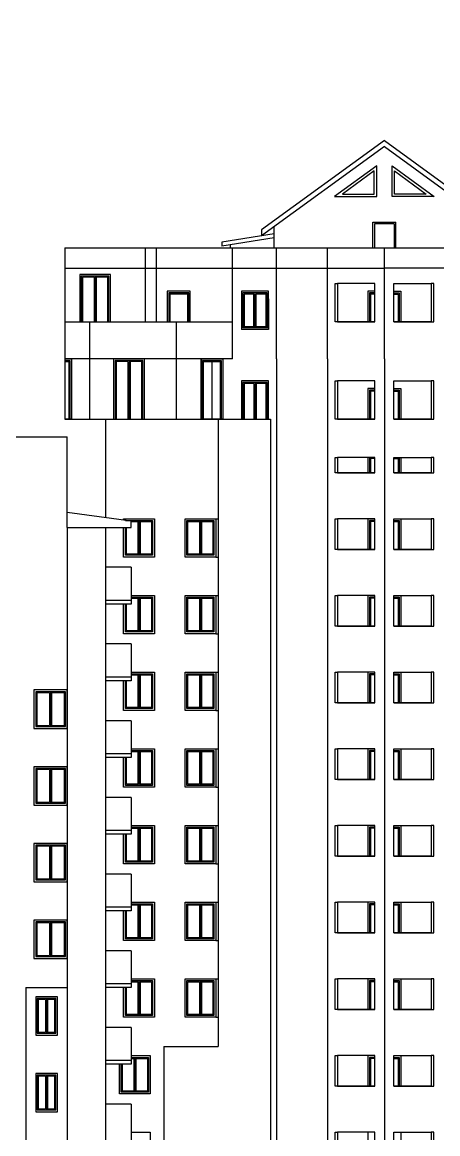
# Model space of a CAD drawing. Header units: inches. Extents: x -634 to 3638, y -6930911 to 5552.
# Drawn here: x 2077.84 to 2093.65, y 3490.16 to 3532.48 of the extents above; entities that cross this region are included whole.
import ezdxf

# ---------------------------------------------------------------- set-up
doc = ezdxf.new("R2010")
doc.units = ezdxf.units.IN
doc.header["$MEASUREMENT"] = 0
doc.linetypes.add('Dashed', pattern=[1128.888893, 564.444447, -564.444447])
for name, color, linetype, lineweight in [('ELEV', 134, 'Continuous', 18), ('фасады', 7, 'Continuous', 30), ('фасады2', 7, 'Continuous', 25)]:
    doc.layers.add(name, color=color, linetype=linetype, lineweight=lineweight)
doc.layers.add('развертка', color=7, linetype='Continuous')

msp = doc.modelspace()

# ---------------------------------------------------------------- hatches: boundary and pattern name
at = {"layer": 'ELEV', "linetype": 'Continuous'}
h = msp.add_hatch(dxfattribs=at)
h.set_pattern_fill('ANSI31', color=256, scale=0.01044, style=0)
h.set_pattern_definition([(45, (1262.311104, 3366.587935), (-0.02343928418428, 0.02343928418428), [])])
edge = h.paths.add_edge_path()
edge.add_ellipse((1445.78234, 3471.96182), major_axis=(0, 6932302.83262), ratio=0.00000001506, start_angle=89.999976115149, end_angle=270.000023884851)
edge.add_line((1445.67794, 3474.85168), (1445.67794, 3528.48347))
edge.add_line((1445.67794, 3528.48347), (1445.88675, 3528.48347))
edge.add_line((1445.88675, 3528.48347), (1445.88675, 3474.85168))

# ---------------------------------------------------------------- linework, layer by layer
at = {"layer": 'развертка'}
msp.add_line((2079.46651, 3523.88932), (2079.46651, 3517.3685), dxfattribs=at)
at = {"layer": 'фасады', "color": 7, "ltscale": 100}
msp.add_line((2077.98009, 3495.72328), (2079.55384, 3495.72328), dxfattribs=at)
at = {"layer": 'фасады', "ltscale": 100}
for points in [[(2091.6162, 3527.97699), (2086.94677, 3524.5706)], [(2091.6162, 3527.74701), (2086.94677, 3524.34061)], [(2091.6162, 3527.97699), (2096.28564, 3524.5706)], [(2091.6162, 3527.74701), (2096.28564, 3524.34061)], [(2087.42996, 3524.41825), (2085.42966, 3524.09686)], [(2086.94677, 3524.5706), (2086.94677, 3524.34061)], [(2087.42996, 3523.88932), (2087.42996, 3524.69311)], [(2087.42996, 3524.27039), (2085.42966, 3523.949)], [(2085.42966, 3524.09686), (2085.42966, 3523.949)], [(2085.76672, 3523.88932), (2085.76672, 3524.00316)], [(2079.46651, 3523.88932), (2105.34277, 3523.88932)], [(2082.53304, 3521.06687), (2082.53304, 3523.88932)], [(2082.94571, 3521.06687), (2082.94571, 3523.88932)], [(2085.83614, 3519.66538), (2085.83614, 3523.88932)], [(2087.5088, 3519.66538), (2087.5088, 3523.88932)], [(2089.44833, 3519.66538), (2089.44833, 3523.88932)], [(2091.6162, 3519.66538), (2091.6162, 3523.88932)], [(2079.46651, 3523.11071), (2091.6162, 3523.11071)], [(2105.34277, 3523.11071), (2091.6162, 3523.11071)], [(2091.25065, 3521.06687), (2089.7394, 3521.06687), (2089.7394, 3522.52676), (2089.83694, 3522.52676), (2089.83694, 3521.06687), (2091.25065, 3521.06687), (2091.25065, 3522.52676), (2089.83694, 3522.52676)], [(2091.98176, 3521.06687), (2093.49301, 3521.06687), (2093.49301, 3522.52676), (2093.39547, 3522.52676), (2093.39547, 3521.06687), (2091.98176, 3521.06687), (2091.98176, 3522.52676), (2093.39547, 3522.52676)], [(2079.46651, 3521.06687), (2083.70023, 3521.06687)], [(2080.3991, 3521.06687), (2080.3991, 3519.66538)], [(2083.70023, 3521.06687), (2083.70023, 3519.66538)], [(2083.70023, 3521.06687), (2085.83614, 3521.06687)], [(2085.83614, 3519.66538), (2079.46651, 3519.66538)], [(2080.3991, 3519.66538), (2080.3991, 3517.3685)], [(2083.70023, 3519.66538), (2083.70023, 3517.3685)], [(2087.5088, 3519.66538), (2087.5088, 3515.96701)], [(2089.44833, 3519.66538), (2089.44833, 3515.96701)], [(2091.6162, 3519.66538), (2091.6162, 3515.96701)], [(2091.25065, 3517.3685), (2089.7394, 3517.3685), (2089.7394, 3518.82838), (2089.83694, 3518.82838), (2089.83694, 3517.3685), (2091.25065, 3517.3685), (2091.25065, 3518.82838), (2089.83694, 3518.82838)], [(2091.98176, 3517.3685), (2093.49301, 3517.3685), (2093.49301, 3518.82838), (2093.39547, 3518.82838), (2093.39547, 3517.3685), (2091.98176, 3517.3685), (2091.98176, 3518.82838), (2093.39547, 3518.82838)], [(2079.46651, 3517.3685), (2087.28135, 3517.3685)], [(2081.00798, 3517.3685), (2081.00798, 3515.96701)], [(2085.30004, 3517.3685), (2085.30004, 3515.96701)], [(2087.28135, 3517.3685), (2087.28135, 3515.96701)], [(2081.00798, 3515.96701), (2081.00798, 3513.92317)], [(2085.30004, 3515.96701), (2085.30004, 3513.92317)], [(2087.28135, 3515.96701), (2087.28135, 3513.92317)], [(2087.5088, 3515.96701), (2087.5088, 3513.92317)], [(2089.44833, 3515.96701), (2089.44833, 3513.92317)], [(2091.25065, 3515.32466), (2089.7394, 3515.32466), (2089.7394, 3515.90862), (2089.83694, 3515.90862), (2089.83694, 3515.32466), (2091.25065, 3515.32466), (2091.25065, 3515.90862), (2089.83694, 3515.90862)], [(2091.6162, 3515.96701), (2091.6162, 3513.92317)], [(2091.98176, 3515.32466), (2093.49301, 3515.32466), (2093.49301, 3515.90862), (2093.39547, 3515.90862), (2093.39547, 3515.32466), (2091.98176, 3515.32466), (2091.98176, 3515.90862), (2093.39547, 3515.90862)], [(2081.00798, 3513.92317), (2081.00798, 3513.60864)], [(2085.30004, 3513.92317), (2085.30004, 3511.0034)], [(2087.28238, 3513.92317), (2087.28238, 3511.0034)], [(2087.5088, 3513.92317), (2087.5088, 3511.0034)], [(2089.44833, 3513.92317), (2089.44833, 3511.0034)], [(2091.6162, 3513.92317), (2091.6162, 3511.0034)], [(2091.6162, 3513.92317), (2091.6162, 3511.0034)], [(2091.25065, 3512.40489), (2089.7394, 3512.40489), (2089.7394, 3513.5728), (2089.83694, 3513.5728), (2089.83694, 3512.40489), (2091.25065, 3512.40489), (2091.25065, 3513.5728), (2089.83694, 3513.5728)], [(2091.98176, 3512.40489), (2093.49301, 3512.40489), (2093.49301, 3513.5728), (2093.39547, 3513.5728), (2093.39547, 3512.40489), (2091.98176, 3512.40489), (2091.98176, 3513.5728), (2093.39547, 3513.5728)], [(2081.00798, 3513.24189), (2081.00798, 3511.0034)], [(2081.00798, 3511.0034), (2081.00798, 3508.08363)], [(2085.30004, 3511.0034), (2085.30004, 3508.08363)], [(2087.28238, 3511.0034), (2087.28238, 3508.08363)], [(2087.5088, 3511.0034), (2087.5088, 3508.08363)], [(2089.44833, 3511.0034), (2089.44833, 3508.08363)], [(2091.6162, 3511.0034), (2091.6162, 3508.08363)], [(2091.6162, 3511.0034), (2091.6162, 3508.08363)], [(2091.25065, 3509.48512), (2089.7394, 3509.48512), (2089.7394, 3510.65303), (2089.83694, 3510.65303), (2089.83694, 3509.48512), (2091.25065, 3509.48512), (2091.25065, 3510.65303), (2089.83694, 3510.65303)], [(2091.98176, 3509.48512), (2093.49301, 3509.48512), (2093.49301, 3510.65303), (2093.39547, 3510.65303), (2093.39547, 3509.48512), (2091.98176, 3509.48512), (2091.98176, 3510.65303), (2093.39547, 3510.65303)], [(2081.00798, 3508.08363), (2081.00798, 3505.16386)], [(2085.30004, 3508.08363), (2085.30004, 3505.16386)], [(2087.28238, 3508.08363), (2087.28238, 3505.16386)], [(2087.5088, 3508.08363), (2087.5088, 3505.16386)], [(2089.44833, 3508.08363), (2089.44833, 3505.16386)], [(2091.6162, 3508.08363), (2091.6162, 3505.16386)], [(2091.6162, 3508.08363), (2091.6162, 3505.16386)], [(2091.25065, 3506.56535), (2089.7394, 3506.56535), (2089.7394, 3507.73326), (2089.83694, 3507.73326), (2089.83694, 3506.56535), (2091.25065, 3506.56535), (2091.25065, 3507.73326), (2089.83694, 3507.73326)], [(2091.98176, 3506.56535), (2093.49301, 3506.56535), (2093.49301, 3507.73326), (2093.39547, 3507.73326), (2093.39547, 3506.56535), (2091.98176, 3506.56535), (2091.98176, 3507.73326), (2093.39547, 3507.73326)], [(2081.00798, 3505.16386), (2081.00798, 3502.24409)], [(2085.30004, 3505.16386), (2085.30004, 3502.24409)], [(2087.28238, 3505.16386), (2087.28238, 3502.24409)], [(2087.5088, 3505.16386), (2087.5088, 3502.24409)], [(2089.44833, 3505.16386), (2089.44833, 3502.24409)], [(2091.6162, 3505.16386), (2091.6162, 3502.24409)], [(2091.6162, 3505.16386), (2091.6162, 3502.24409)], [(2091.25065, 3503.64558), (2089.7394, 3503.64558), (2089.7394, 3504.81349), (2089.83694, 3504.81349), (2089.83694, 3503.64558), (2091.25065, 3503.64558), (2091.25065, 3504.81349), (2089.83694, 3504.81349)], [(2091.98176, 3503.64558), (2093.49301, 3503.64558), (2093.49301, 3504.81349), (2093.39547, 3504.81349), (2093.39547, 3503.64558), (2091.98176, 3503.64558), (2091.98176, 3504.81349), (2093.39547, 3504.81349)], [(2081.00798, 3502.24409), (2081.00798, 3499.32433)], [(2085.30004, 3502.24409), (2085.30004, 3499.32433)], [(2087.28238, 3502.24409), (2087.28238, 3499.32433)], [(2087.5088, 3502.24409), (2087.5088, 3499.32433)], [(2089.44833, 3502.24409), (2089.44833, 3499.32433)], [(2091.6162, 3502.24409), (2091.6162, 3499.32433)], [(2091.6162, 3502.24409), (2091.6162, 3499.32433)], [(2091.25065, 3500.72581), (2089.7394, 3500.72581), (2089.7394, 3501.89372), (2089.83694, 3501.89372), (2089.83694, 3500.72581), (2091.25065, 3500.72581), (2091.25065, 3501.89372), (2089.83694, 3501.89372)], [(2091.98176, 3500.72581), (2093.49301, 3500.72581), (2093.49301, 3501.89372), (2093.39547, 3501.89372), (2093.39547, 3500.72581), (2091.98176, 3500.72581), (2091.98176, 3501.89372), (2093.39547, 3501.89372)], [(2081.00798, 3499.32433), (2081.00798, 3496.40456)], [(2085.30004, 3499.32433), (2085.30004, 3496.40456)], [(2087.28238, 3499.32433), (2087.28238, 3496.40456)], [(2087.5088, 3499.32433), (2087.5088, 3496.40456)], [(2089.44833, 3499.32433), (2089.44833, 3496.40456)], [(2091.25065, 3497.80605), (2089.7394, 3497.80605), (2089.7394, 3498.97395), (2089.83694, 3498.97395), (2089.83694, 3497.80605), (2091.25065, 3497.80605), (2091.25065, 3498.97395), (2089.83694, 3498.97395)], [(2091.6162, 3499.32433), (2091.6162, 3496.40456)], [(2091.6162, 3499.32433), (2091.6162, 3496.40456)], [(2091.98176, 3497.80605), (2093.49301, 3497.80605), (2093.49301, 3498.97395), (2093.39547, 3498.97395), (2093.39547, 3497.80605), (2091.98176, 3497.80605), (2091.98176, 3498.97395), (2093.39547, 3498.97395)], [(2081.00798, 3496.40456), (2081.00798, 3493.48479)], [(2085.30004, 3496.40456), (2085.30004, 3493.48479)], [(2087.28238, 3496.40456), (2087.28238, 3493.48479)], [(2087.5088, 3496.40456), (2087.5088, 3493.48479)], [(2089.44833, 3496.40456), (2089.44833, 3493.48479)], [(2091.25065, 3494.88628), (2089.7394, 3494.88628), (2089.7394, 3496.05418), (2089.83694, 3496.05418), (2089.83694, 3494.88628), (2091.25065, 3494.88628), (2091.25065, 3496.05418), (2089.83694, 3496.05418)], [(2091.6162, 3496.40456), (2091.6162, 3493.48479)], [(2091.98176, 3494.88628), (2093.49301, 3494.88628), (2093.49301, 3496.05418), (2093.39547, 3496.05418), (2093.39547, 3494.88628), (2091.98176, 3494.88628), (2091.98176, 3496.05418), (2093.39547, 3496.05418)], [(2081.00798, 3493.48479), (2081.00798, 3490.56502)], [(2083.23383, 3493.48479), (2083.23383, 3490.56502)], [(2083.23383, 3493.48479), (2085.30004, 3493.48479), (2085.30004, 3493.48479)], [(2087.28238, 3493.48479), (2087.28238, 3490.56502)], [(2087.5088, 3493.48479), (2087.5088, 3490.56502)], [(2089.44833, 3493.48479), (2089.44833, 3490.56502)], [(2091.6162, 3493.48479), (2091.6162, 3490.56502)], [(2091.25065, 3491.96651), (2089.7394, 3491.96651), (2089.7394, 3493.13441), (2089.83694, 3493.13441), (2089.83694, 3491.96651), (2091.25065, 3491.96651), (2091.25065, 3493.13441), (2089.83694, 3493.13441)], [(2091.98176, 3491.96651), (2093.49301, 3491.96651), (2093.49301, 3493.13441), (2093.39547, 3493.13441), (2093.39547, 3491.96651), (2091.98176, 3491.96651), (2091.98176, 3493.13441), (2093.39547, 3493.13441)], [(2081.00798, 3490.56502), (2081.00798, 3487.64525)], [(2083.23383, 3490.56502), (2083.23383, 3487.64525)], [(2087.28238, 3490.56502), (2087.28238, 3487.64525)], [(2087.5088, 3490.56502), (2087.5088, 3487.64525)], [(2089.44833, 3490.56502), (2089.44833, 3487.64525)], [(2091.6162, 3490.56502), (2091.6162, 3487.64525)], [(2091.25065, 3489.04674), (2089.7394, 3489.04674), (2089.7394, 3490.21465), (2089.83694, 3490.21465), (2089.83694, 3489.04674), (2091.25065, 3489.04674), (2091.25065, 3490.21465), (2089.83694, 3490.21465)], [(2091.98176, 3489.04674), (2093.49301, 3489.04674), (2093.49301, 3490.21465), (2093.39547, 3490.21465), (2093.39547, 3489.04674), (2091.98176, 3489.04674), (2091.98176, 3490.21465), (2093.39547, 3490.21465)]]:
    msp.add_lwpolyline(points, dxfattribs=at)
at = {"layer": 'фасады', "color": 7, "ltscale": 100}
for points in [[(2074.66712, 3516.68722), (2079.55384, 3516.68722)], [(2079.55384, 3513.24189), (2081.98699, 3513.24189)]]:
    msp.add_lwpolyline(points, dxfattribs=at)
at = {"layer": 'фасады', "color": 7, "linetype": 'Dashed', "ltscale": 100}
for points in [[(2079.55384, 3513.24189), (2079.55384, 3516.68722)], [(2081.98699, 3513.47547), (2079.55384, 3513.80643)], [(2081.98699, 3513.24189), (2081.98699, 3513.47547)], [(2079.55384, 3513.24189), (2079.55384, 3510.32212)], [(2081.01373, 3513.24189), (2081.01373, 3510.32212)], [(2081.98699, 3511.72361), (2081.01373, 3511.72361)], [(2081.98699, 3511.72361), (2081.98699, 3510.32212)], [(2081.01373, 3510.47784), (2081.98699, 3510.47784), (2081.98699, 3510.32212), (2081.01373, 3510.32212)], [(2079.55384, 3510.32212), (2079.55384, 3507.40235)], [(2081.01373, 3510.32212), (2081.01373, 3507.40235)], [(2081.98699, 3508.80384), (2081.01373, 3508.80384)], [(2081.98699, 3508.80384), (2081.98699, 3507.40235)], [(2081.01373, 3507.55807), (2081.98699, 3507.55807), (2081.98699, 3507.40235), (2081.01373, 3507.40235)], [(2079.55384, 3507.40235), (2079.55384, 3504.48258)], [(2081.01373, 3507.40235), (2081.01373, 3504.48258)], [(2081.98699, 3505.88407), (2081.01373, 3505.88407)], [(2081.98699, 3505.88407), (2081.98699, 3504.48258)], [(2079.55384, 3504.48258), (2079.55384, 3501.56282)], [(2081.01373, 3504.63831), (2081.98699, 3504.63831), (2081.98699, 3504.48258), (2081.01373, 3504.48258)], [(2081.01373, 3504.48258), (2081.01373, 3501.56282)], [(2081.98699, 3502.9643), (2081.01373, 3502.9643)], [(2081.98699, 3502.9643), (2081.98699, 3501.56282)], [(2079.55384, 3501.56282), (2079.55384, 3498.64305)], [(2081.01373, 3501.71854), (2081.98699, 3501.71854), (2081.98699, 3501.56282), (2081.01373, 3501.56282)], [(2081.01373, 3501.56282), (2081.01373, 3498.64305)], [(2081.98699, 3500.04454), (2081.01373, 3500.04454)], [(2081.98699, 3500.04454), (2081.98699, 3498.64305)], [(2079.55384, 3498.64305), (2079.55384, 3495.72328)], [(2081.01373, 3498.79877), (2081.98699, 3498.79877), (2081.98699, 3498.64305), (2081.01373, 3498.64305)], [(2081.01373, 3498.64305), (2081.01373, 3495.72328)], [(2081.98699, 3497.12477), (2081.01373, 3497.12477)], [(2081.98699, 3497.12477), (2081.98699, 3495.72328)], [(2077.98009, 3495.72328), (2077.98009, 3492.80351)], [(2079.55384, 3495.72328), (2079.55384, 3492.80351)], [(2081.01373, 3495.879), (2081.98699, 3495.879), (2081.98699, 3495.72328), (2081.01373, 3495.72328)], [(2081.01373, 3495.72328), (2081.01373, 3492.80351)], [(2081.98699, 3494.205), (2081.01373, 3494.205)], [(2081.98699, 3494.205), (2081.98699, 3492.80351)], [(2077.98009, 3492.80351), (2077.98009, 3489.88374)], [(2079.55384, 3492.80351), (2079.55384, 3489.88374)], [(2081.01373, 3492.95923), (2081.98699, 3492.95923), (2081.98699, 3492.80351), (2081.01373, 3492.80351)], [(2081.01373, 3492.80351), (2081.01373, 3489.88374)], [(2081.98699, 3491.28523), (2081.01373, 3491.28523)], [(2081.98699, 3491.28523), (2081.98699, 3489.88374)]]:
    msp.add_lwpolyline(points, dxfattribs=at)
at = {"layer": 'фасады2', "ltscale": 100}
for p, q in [((2091.24637, 3524.79458), (2091.24637, 3523.88932)), ((2091.98604, 3524.79458), (2091.24637, 3524.79458)), ((2091.98604, 3524.79458), (2091.98604, 3523.88932)), ((2080.08897, 3522.809), (2080.08897, 3521.06687)), ((2081.14009, 3522.809), (2080.08897, 3522.809)), ((2080.1279, 3522.77007), (2080.1279, 3521.06687)), ((2080.5756, 3522.77007), (2080.1279, 3522.77007)), ((2081.10116, 3522.77007), (2080.65346, 3522.77007)), ((2081.10116, 3521.06687), (2081.10116, 3522.77007)), ((2081.14009, 3521.06687), (2081.14009, 3522.809)), ((2090.98634, 3522.23478), (2090.98634, 3521.06687)), ((2091.25065, 3522.23478), (2090.98634, 3522.23478)), ((2091.98176, 3522.23478), (2092.24607, 3522.23478)), ((2092.24607, 3522.23478), (2092.24607, 3521.06687)), ((2083.41699, 3522.16665), (2083.41699, 3521.06687)), ((2084.17613, 3522.16665), (2083.41699, 3522.16665)), ((2083.45592, 3522.12772), (2083.45592, 3521.06687)), ((2084.1372, 3522.12772), (2083.45592, 3522.12772)), ((2084.1372, 3521.06687), (2084.1372, 3522.12772)), ((2084.17613, 3521.06687), (2084.17613, 3522.16665)), ((2086.2386, 3522.16665), (2086.2386, 3520.84303)), ((2087.1538, 3522.16665), (2086.2386, 3522.16665)), ((2086.27753, 3522.12772), (2086.27753, 3520.88196)), ((2086.65727, 3522.12772), (2086.27753, 3522.12772)), ((2086.65727, 3520.88196), (2086.65727, 3522.12772)), ((2086.6962, 3520.84303), (2086.6962, 3522.16665)), ((2087.11487, 3522.12772), (2086.73513, 3522.12772)), ((2086.73513, 3520.88196), (2086.73513, 3522.12772)), ((2087.11487, 3520.88196), (2087.11487, 3522.12772)), ((2087.1538, 3520.84303), (2087.1538, 3522.16665)), ((2091.05447, 3522.16665), (2091.05447, 3521.06687)), ((2091.25065, 3522.16665), (2091.05447, 3522.16665)), ((2091.98176, 3522.16665), (2092.17794, 3522.16665)), ((2092.17794, 3522.16665), (2092.17794, 3521.06687)), ((2087.2122, 3520.7749), (2086.18021, 3520.7749)), ((2087.1538, 3520.84303), (2086.2386, 3520.84303)), ((2086.65727, 3520.88196), (2086.27753, 3520.88196)), ((2087.11487, 3520.88196), (2086.73513, 3520.88196)), ((2079.46651, 3519.59726), (2079.65347, 3519.59726)), ((2079.46651, 3519.55833), (2079.61454, 3519.55833)), ((2079.61454, 3519.55833), (2079.61454, 3517.3685)), ((2079.65347, 3519.59726), (2079.65347, 3517.3685)), ((2081.37779, 3519.59726), (2081.37779, 3517.3685)), ((2082.42891, 3519.59726), (2081.37779, 3519.59726)), ((2081.41672, 3519.55833), (2081.41672, 3517.3685)), ((2081.86442, 3519.55833), (2081.41672, 3519.55833)), ((2082.38998, 3519.55833), (2081.94228, 3519.55833)), ((2082.38998, 3517.3685), (2082.38998, 3519.55833)), ((2082.42891, 3517.3685), (2082.42891, 3519.59726)), ((2084.70044, 3517.3685), (2084.70044, 3519.59726)), ((2084.70044, 3519.59726), (2085.41091, 3519.59726)), ((2084.73937, 3517.3685), (2084.73937, 3519.55833)), ((2084.73937, 3519.55833), (2085.37198, 3519.55833)), ((2085.37198, 3519.55833), (2085.37198, 3517.3685)), ((2085.41091, 3519.59726), (2085.41091, 3517.3685)), ((2086.23863, 3518.76026), (2086.23863, 3517.3685)), ((2087.1538, 3518.76026), (2086.23863, 3518.76026)), ((2086.27756, 3518.72133), (2086.27756, 3517.3685)), ((2086.65729, 3518.72133), (2086.27756, 3518.72133)), ((2087.11487, 3518.72133), (2086.73515, 3518.72133)), ((2087.11487, 3517.3685), (2087.11487, 3518.72133)), ((2087.1538, 3517.3685), (2087.1538, 3518.76026)), ((2090.98634, 3518.53641), (2090.98634, 3517.3685)), ((2091.25065, 3518.53641), (2090.98634, 3518.53641)), ((2091.05447, 3518.46828), (2091.05447, 3517.3685)), ((2091.25065, 3518.46828), (2091.05447, 3518.46828)), ((2091.98176, 3518.53641), (2092.24607, 3518.53641)), ((2091.98176, 3518.46828), (2092.17794, 3518.46828)), ((2092.17794, 3518.46828), (2092.17794, 3517.3685)), ((2092.24607, 3518.53641), (2092.24607, 3517.3685)), ((2090.98634, 3515.90862), (2090.98634, 3515.32466)), ((2091.05447, 3515.89888), (2091.05447, 3515.32466)), ((2091.25065, 3515.89888), (2091.05447, 3515.89888)), ((2091.98176, 3515.89888), (2092.17794, 3515.89888)), ((2092.17794, 3515.89888), (2092.17794, 3515.32466)), ((2092.24607, 3515.90862), (2092.24607, 3515.32466)), ((2090.98634, 3513.5728), (2090.98634, 3512.40489)), ((2091.25065, 3513.5728), (2090.98634, 3513.5728)), ((2091.05447, 3513.50467), (2091.05447, 3512.40489)), ((2091.25065, 3513.50467), (2091.05447, 3513.50467)), ((2091.98176, 3513.5728), (2092.24607, 3513.5728)), ((2091.98176, 3513.50467), (2092.17794, 3513.50467)), ((2092.17794, 3513.50467), (2092.17794, 3512.40489)), ((2092.24607, 3513.5728), (2092.24607, 3512.40489)), ((2090.98634, 3510.65303), (2090.98634, 3509.48512)), ((2091.25065, 3510.65303), (2090.98634, 3510.65303)), ((2091.05447, 3510.5849), (2091.05447, 3509.48512)), ((2091.25065, 3510.5849), (2091.05447, 3510.5849)), ((2091.98176, 3510.65303), (2092.24607, 3510.65303)), ((2091.98176, 3510.5849), (2092.17794, 3510.5849)), ((2092.17794, 3510.5849), (2092.17794, 3509.48512)), ((2092.24607, 3510.65303), (2092.24607, 3509.48512)), ((2090.98634, 3507.73326), (2090.98634, 3506.56535)), ((2091.25065, 3507.73326), (2090.98634, 3507.73326)), ((2091.05447, 3507.66513), (2091.05447, 3506.56535)), ((2091.25065, 3507.66513), (2091.05447, 3507.66513)), ((2091.98176, 3507.73326), (2092.24607, 3507.73326)), ((2091.98176, 3507.66513), (2092.17794, 3507.66513)), ((2092.17794, 3507.66513), (2092.17794, 3506.56535)), ((2092.24607, 3507.73326), (2092.24607, 3506.56535)), ((2090.98634, 3504.81349), (2090.98634, 3503.64558)), ((2091.25065, 3504.81349), (2090.98634, 3504.81349)), ((2091.05447, 3504.74536), (2091.05447, 3503.64558)), ((2091.25065, 3504.74536), (2091.05447, 3504.74536)), ((2091.98176, 3504.81349), (2092.24607, 3504.81349)), ((2091.98176, 3504.74536), (2092.17794, 3504.74536)), ((2092.17794, 3504.74536), (2092.17794, 3503.64558)), ((2092.24607, 3504.81349), (2092.24607, 3503.64558)), ((2090.98634, 3501.89372), (2090.98634, 3500.72581)), ((2091.25065, 3501.89372), (2090.98634, 3501.89372)), ((2091.05447, 3501.82559), (2091.05447, 3500.72581)), ((2091.25065, 3501.82559), (2091.05447, 3501.82559)), ((2091.98176, 3501.89372), (2092.24607, 3501.89372)), ((2091.98176, 3501.82559), (2092.17794, 3501.82559)), ((2092.17794, 3501.82559), (2092.17794, 3500.72581)), ((2092.24607, 3501.89372), (2092.24607, 3500.72581)), ((2090.98634, 3498.97395), (2090.98634, 3497.80605)), ((2091.25065, 3498.97395), (2090.98634, 3498.97395)), ((2091.98176, 3498.97395), (2092.24607, 3498.97395)), ((2092.24607, 3498.97395), (2092.24607, 3497.80605)), ((2091.05447, 3498.90583), (2091.05447, 3497.80605)), ((2091.25065, 3498.90583), (2091.05447, 3498.90583)), ((2091.98176, 3498.90583), (2092.17794, 3498.90583)), ((2092.17794, 3498.90583), (2092.17794, 3497.80605)), ((2090.98634, 3496.05418), (2090.98634, 3494.88628)), ((2091.25065, 3496.05418), (2090.98634, 3496.05418)), ((2091.05447, 3495.98606), (2091.05447, 3494.88628)), ((2091.25065, 3495.98606), (2091.05447, 3495.98606)), ((2091.98176, 3496.05418), (2092.24607, 3496.05418)), ((2091.98176, 3495.98606), (2092.17794, 3495.98606)), ((2092.17794, 3495.98606), (2092.17794, 3494.88628)), ((2092.24607, 3496.05418), (2092.24607, 3494.88628)), ((2090.98634, 3493.13441), (2090.98634, 3491.96651)), ((2091.25065, 3493.13441), (2090.98634, 3493.13441)), ((2091.05447, 3493.06629), (2091.05447, 3491.96651)), ((2091.25065, 3493.06629), (2091.05447, 3493.06629)), ((2091.98176, 3493.13441), (2092.24607, 3493.13441)), ((2091.98176, 3493.06629), (2092.17794, 3493.06629)), ((2092.17794, 3493.06629), (2092.17794, 3491.96651)), ((2092.24607, 3493.13441), (2092.24607, 3491.96651)), ((2090.98634, 3490.21465), (2090.98634, 3489.04674)), ((2091.25065, 3490.21465), (2090.98634, 3490.21465)), ((2091.98176, 3490.21465), (2092.24607, 3490.21465)), ((2092.24607, 3490.21465), (2092.24607, 3489.04674))]:
    msp.add_line(p, q, dxfattribs=at)
at = {"layer": 'фасады2', "color": 7, "ltscale": 100}
for p, q in [((2079.48572, 3506.98385), (2078.35674, 3506.98385)), ((2078.35674, 3506.98385), (2078.35674, 3505.66022)), ((2078.8823, 3506.94492), (2078.39567, 3506.94492)), ((2078.39567, 3506.94492), (2078.39567, 3505.69916)), ((2079.44679, 3506.94492), (2078.96016, 3506.94492)), ((2079.44679, 3505.69916), (2079.44679, 3506.94492)), ((2079.48572, 3505.66022), (2079.48572, 3506.98385)), ((2078.35674, 3505.66022), (2079.48572, 3505.66022)), ((2078.39567, 3505.69916), (2078.8823, 3505.69916)), ((2078.96016, 3505.69916), (2079.44679, 3505.69916)), ((2079.48572, 3504.06408), (2078.35674, 3504.06408)), ((2078.35674, 3504.06408), (2078.35674, 3502.74046)), ((2078.8823, 3504.02515), (2078.39567, 3504.02515)), ((2078.39567, 3504.02515), (2078.39567, 3502.77939)), ((2079.44679, 3504.02515), (2078.96016, 3504.02515)), ((2079.44679, 3502.77939), (2079.44679, 3504.02515)), ((2079.48572, 3502.74046), (2079.48572, 3504.06408)), ((2078.39567, 3502.77939), (2078.8823, 3502.77939)), ((2078.96016, 3502.77939), (2079.44679, 3502.77939)), ((2078.35674, 3502.74046), (2079.48572, 3502.74046)), ((2079.48572, 3501.14431), (2078.35674, 3501.14431)), ((2078.35674, 3501.14431), (2078.35674, 3499.82069)), ((2078.8823, 3501.10538), (2078.39567, 3501.10538)), ((2078.39567, 3501.10538), (2078.39567, 3499.85962)), ((2079.44679, 3501.10538), (2078.96016, 3501.10538)), ((2079.44679, 3499.85962), (2079.44679, 3501.10538)), ((2079.48572, 3499.82069), (2079.48572, 3501.14431)), ((2078.35674, 3499.82069), (2079.48572, 3499.82069)), ((2078.39567, 3499.85962), (2078.8823, 3499.85962)), ((2078.96016, 3499.85962), (2079.44679, 3499.85962)), ((2079.48572, 3498.22455), (2078.35674, 3498.22455)), ((2078.35674, 3498.22455), (2078.35674, 3496.90092)), ((2078.8823, 3498.18562), (2078.39567, 3498.18562)), ((2078.39567, 3498.18562), (2078.39567, 3496.93985)), ((2079.44679, 3498.18562), (2078.96016, 3498.18562)), ((2079.44679, 3496.93985), (2079.44679, 3498.18562)), ((2079.48572, 3496.90092), (2079.48572, 3498.22455)), ((2078.35674, 3496.90092), (2079.48572, 3496.90092)), ((2078.39567, 3496.93985), (2078.8823, 3496.93985)), ((2078.96016, 3496.93985), (2079.44679, 3496.93985)), ((2078.41173, 3495.30478), (2078.41173, 3493.98115)), ((2079.12221, 3495.30478), (2078.41173, 3495.30478)), ((2078.45066, 3495.26585), (2078.45066, 3494.02008)), ((2078.72804, 3495.26585), (2078.45066, 3495.26585)), ((2079.08328, 3495.26585), (2078.8059, 3495.26585)), ((2079.08328, 3494.02008), (2079.08328, 3495.26585)), ((2079.12221, 3493.98115), (2079.12221, 3495.30478)), ((2078.41173, 3493.98115), (2079.12221, 3493.98115)), ((2078.45066, 3494.02008), (2078.72804, 3494.02008)), ((2078.8059, 3494.02008), (2079.08328, 3494.02008)), ((2078.41173, 3492.38501), (2078.41173, 3491.06138)), ((2079.12221, 3492.38501), (2078.41173, 3492.38501)), ((2078.45066, 3492.34608), (2078.45066, 3491.10031)), ((2078.72804, 3492.34608), (2078.45066, 3492.34608)), ((2079.08328, 3492.34608), (2078.8059, 3492.34608)), ((2079.08328, 3491.10031), (2079.08328, 3492.34608)), ((2079.12221, 3491.06138), (2079.12221, 3492.38501)), ((2078.41173, 3491.06138), (2079.12221, 3491.06138)), ((2078.45066, 3491.10031), (2078.72804, 3491.10031)), ((2078.8059, 3491.10031), (2079.08328, 3491.10031))]:
    msp.add_line(p, q, dxfattribs=at)
at = {"layer": 'фасады2', "ltscale": 100}
for points in [[(2091.32423, 3527.00349), (2089.72328, 3525.83558), (2091.32423, 3525.83558), (2091.32423, 3527.00349)], [(2091.90818, 3527.00349), (2093.50913, 3525.83558), (2091.90818, 3525.83558), (2091.90818, 3527.00349)], [(2091.17824, 3523.88932), (2091.17824, 3524.86271)], [(2091.17824, 3524.86271), (2092.05417, 3524.86271)], [(2092.05417, 3523.88932), (2092.05417, 3524.86271)], [(2087.2122, 3520.7749), (2087.2122, 3522.23478), (2086.18021, 3522.23478), (2086.18021, 3520.7749)], [(2087.2122, 3521.9428), (2087.2122, 3520.7749)], [(2091.25065, 3522.12772), (2091.0934, 3522.12772), (2091.0934, 3521.06687), (2091.0934, 3521.06687)], [(2091.98176, 3522.12772), (2092.13901, 3522.12772), (2092.13901, 3521.06687), (2092.13901, 3521.06687)], [(2079.46651, 3519.66538), (2079.71187, 3519.66538), (2079.71187, 3517.3685), (2079.46651, 3517.3685)], [(2079.71187, 3519.66538), (2079.71187, 3517.3685)], [(2084.64204, 3519.66538), (2084.64204, 3517.3685)], [(2085.46931, 3519.66538), (2085.46931, 3517.3685)], [(2091.25065, 3518.42935), (2091.0934, 3518.42935), (2091.0934, 3517.3685), (2091.0934, 3517.3685)], [(2091.98176, 3518.42935), (2092.13901, 3518.42935), (2092.13901, 3517.3685), (2092.13901, 3517.3685)], [(2091.25065, 3515.85995), (2091.0934, 3515.85995), (2091.0934, 3515.32466), (2091.0934, 3515.32466)], [(2091.98176, 3515.85995), (2092.13901, 3515.85995), (2092.13901, 3515.32466), (2092.13901, 3515.32466)], [(2081.69883, 3513.51467), (2081.69883, 3513.5728), (2082.86674, 3513.5728), (2082.86674, 3512.11291), (2081.69883, 3512.11291), (2081.69883, 3513.24189)], [(2081.76696, 3513.50467), (2082.79861, 3513.50467), (2082.79861, 3512.18104), (2081.76696, 3512.18104), (2081.76696, 3513.24189)], [(2081.98699, 3513.46574), (2082.24385, 3513.46574)], [(2082.24385, 3513.46574), (2082.24385, 3512.21997)], [(2082.28278, 3513.50467), (2082.28278, 3512.18104)], [(2082.32171, 3513.46574), (2082.75968, 3513.46574), (2082.75968, 3512.21997), (2082.32171, 3512.21997)], [(2082.32171, 3513.46574), (2082.32171, 3512.21997)], [(2084.57983, 3512.21997), (2084.14187, 3512.21997), (2084.14187, 3513.46574), (2084.57983, 3513.46574)], [(2084.57983, 3513.46574), (2084.57983, 3512.21997)], [(2084.61876, 3513.50467), (2084.61876, 3512.18104)], [(2084.65769, 3513.46574), (2085.09566, 3513.46574), (2085.09566, 3512.21997), (2084.65769, 3512.21997)], [(2084.65769, 3513.46574), (2084.65769, 3512.21997)], [(2085.20272, 3513.5728), (2085.30004, 3513.5728)], [(2091.25065, 3513.46574), (2091.0934, 3513.46574), (2091.0934, 3512.40489), (2091.0934, 3512.40489)], [(2091.98176, 3513.46574), (2092.13901, 3513.46574), (2092.13901, 3512.40489), (2092.13901, 3512.40489)], [(2082.24385, 3512.21997), (2081.80589, 3512.21997), (2081.80589, 3513.24189)], [(2085.20272, 3512.11291), (2085.30004, 3512.11291)], [(2081.98699, 3510.65303), (2082.86674, 3510.65303), (2082.86674, 3509.19315), (2081.69883, 3509.19315), (2081.69883, 3510.32212)], [(2081.98699, 3510.5849), (2082.79861, 3510.5849), (2082.79861, 3509.26127), (2081.76696, 3509.26127), (2081.76696, 3510.32212)], [(2081.98699, 3510.54597), (2082.24385, 3510.54597)], [(2082.24385, 3510.54597), (2082.24385, 3509.3002)], [(2082.28278, 3510.5849), (2082.28278, 3509.26127)], [(2082.32171, 3510.54597), (2082.75968, 3510.54597), (2082.75968, 3509.3002), (2082.32171, 3509.3002)], [(2082.32171, 3510.54597), (2082.32171, 3509.3002)], [(2084.57983, 3509.3002), (2084.14187, 3509.3002), (2084.14187, 3510.54597), (2084.57983, 3510.54597)], [(2084.57983, 3510.54597), (2084.57983, 3509.3002)], [(2084.61876, 3510.5849), (2084.61876, 3509.26127)], [(2084.65769, 3510.54597), (2085.09566, 3510.54597), (2085.09566, 3509.3002), (2084.65769, 3509.3002)], [(2084.65769, 3510.54597), (2084.65769, 3509.3002)], [(2085.20272, 3510.65303), (2085.30004, 3510.65303)], [(2091.25065, 3510.54597), (2091.0934, 3510.54597), (2091.0934, 3509.48512), (2091.0934, 3509.48512)], [(2091.98176, 3510.54597), (2092.13901, 3510.54597), (2092.13901, 3509.48512), (2092.13901, 3509.48512)], [(2082.24385, 3509.3002), (2081.80589, 3509.3002), (2081.80589, 3510.32212)], [(2085.20272, 3509.19315), (2085.30004, 3509.19315)], [(2081.98699, 3507.73326), (2082.86674, 3507.73326), (2082.86674, 3506.27338), (2081.69883, 3506.27338), (2081.69883, 3507.40235)], [(2081.98699, 3507.66513), (2082.79861, 3507.66513), (2082.79861, 3506.3415), (2081.76696, 3506.3415), (2081.76696, 3507.40235)], [(2081.98699, 3507.6262), (2082.24385, 3507.6262)], [(2082.24385, 3507.6262), (2082.24385, 3506.38043)], [(2082.28278, 3507.66513), (2082.28278, 3506.3415)], [(2082.32171, 3507.6262), (2082.75968, 3507.6262), (2082.75968, 3506.38043), (2082.32171, 3506.38043)], [(2082.32171, 3507.6262), (2082.32171, 3506.38043)], [(2084.57983, 3506.38043), (2084.14187, 3506.38043), (2084.14187, 3507.6262), (2084.57983, 3507.6262)], [(2084.57983, 3507.6262), (2084.57983, 3506.38043)], [(2084.61876, 3507.66513), (2084.61876, 3506.3415)], [(2084.65769, 3507.6262), (2085.09566, 3507.6262), (2085.09566, 3506.38043), (2084.65769, 3506.38043)], [(2084.65769, 3507.6262), (2084.65769, 3506.38043)], [(2085.20272, 3507.73326), (2085.30004, 3507.73326)], [(2091.25065, 3507.6262), (2091.0934, 3507.6262), (2091.0934, 3506.56535), (2091.0934, 3506.56535)], [(2091.98176, 3507.6262), (2092.13901, 3507.6262), (2092.13901, 3506.56535), (2092.13901, 3506.56535)], [(2082.24385, 3506.38043), (2081.80589, 3506.38043), (2081.80589, 3507.40235)], [(2085.20272, 3506.27338), (2085.30004, 3506.27338)], [(2081.98699, 3504.81349), (2082.86674, 3504.81349), (2082.86674, 3503.35361), (2081.69883, 3503.35361), (2081.69883, 3504.48258)], [(2081.98699, 3504.74536), (2082.79861, 3504.74536), (2082.79861, 3503.42173), (2081.76696, 3503.42173), (2081.76696, 3504.48258)], [(2082.24385, 3503.46067), (2081.80589, 3503.46067), (2081.80589, 3504.48258)], [(2081.98699, 3504.70643), (2082.24385, 3504.70643)], [(2082.24385, 3504.70643), (2082.24385, 3503.46067)], [(2082.28278, 3504.74536), (2082.28278, 3503.42173)], [(2082.32171, 3504.70643), (2082.75968, 3504.70643), (2082.75968, 3503.46067), (2082.32171, 3503.46067)], [(2082.32171, 3504.70643), (2082.32171, 3503.46067)], [(2084.57983, 3503.46067), (2084.14187, 3503.46067), (2084.14187, 3504.70643), (2084.57983, 3504.70643)], [(2084.57983, 3504.70643), (2084.57983, 3503.46067)], [(2084.61876, 3504.74536), (2084.61876, 3503.42173)], [(2084.65769, 3504.70643), (2085.09566, 3504.70643), (2085.09566, 3503.46067), (2084.65769, 3503.46067)], [(2084.65769, 3504.70643), (2084.65769, 3503.46067)], [(2085.20272, 3504.81349), (2085.30004, 3504.81349)], [(2091.25065, 3504.70643), (2091.0934, 3504.70643), (2091.0934, 3503.64558), (2091.0934, 3503.64558)], [(2091.98176, 3504.70643), (2092.13901, 3504.70643), (2092.13901, 3503.64558), (2092.13901, 3503.64558)], [(2085.20272, 3503.35361), (2085.30004, 3503.35361)], [(2081.98699, 3501.89372), (2082.86674, 3501.89372), (2082.86674, 3500.43384), (2081.69883, 3500.43384), (2081.69883, 3501.56282)], [(2081.98699, 3501.82559), (2082.79861, 3501.82559), (2082.79861, 3500.50197), (2081.76696, 3500.50197), (2081.76696, 3501.56282)], [(2082.24385, 3500.5409), (2081.80589, 3500.5409), (2081.80589, 3501.56282)], [(2081.98699, 3501.78666), (2082.24385, 3501.78666)], [(2082.24385, 3501.78666), (2082.24385, 3500.5409)], [(2082.28278, 3501.82559), (2082.28278, 3500.50197)], [(2082.32171, 3501.78666), (2082.75968, 3501.78666), (2082.75968, 3500.5409), (2082.32171, 3500.5409)], [(2082.32171, 3501.78666), (2082.32171, 3500.5409)], [(2084.57983, 3500.5409), (2084.14187, 3500.5409), (2084.14187, 3501.78666), (2084.57983, 3501.78666)], [(2084.57983, 3501.78666), (2084.57983, 3500.5409)], [(2084.61876, 3501.82559), (2084.61876, 3500.50197)], [(2084.65769, 3501.78666), (2085.09566, 3501.78666), (2085.09566, 3500.5409), (2084.65769, 3500.5409)], [(2084.65769, 3501.78666), (2084.65769, 3500.5409)], [(2085.20272, 3501.89372), (2085.30004, 3501.89372)], [(2091.25065, 3501.78666), (2091.0934, 3501.78666), (2091.0934, 3500.72581), (2091.0934, 3500.72581)], [(2091.98176, 3501.78666), (2092.13901, 3501.78666), (2092.13901, 3500.72581), (2092.13901, 3500.72581)], [(2085.20272, 3500.43384), (2085.30004, 3500.43384)], [(2081.98699, 3498.97395), (2082.86674, 3498.97395), (2082.86674, 3497.51407), (2081.69883, 3497.51407), (2081.69883, 3498.64305)], [(2085.20272, 3498.97395), (2085.30004, 3498.97395)], [(2081.98699, 3498.90583), (2082.79861, 3498.90583), (2082.79861, 3497.5822), (2081.76696, 3497.5822), (2081.76696, 3498.64305)], [(2082.24385, 3497.62113), (2081.80589, 3497.62113), (2081.80589, 3498.64305)], [(2081.98699, 3498.86689), (2082.24385, 3498.86689)], [(2082.24385, 3498.86689), (2082.24385, 3497.62113)], [(2082.28278, 3498.90583), (2082.28278, 3497.5822)], [(2082.32171, 3498.86689), (2082.75968, 3498.86689), (2082.75968, 3497.62113), (2082.32171, 3497.62113)], [(2082.32171, 3498.86689), (2082.32171, 3497.62113)], [(2084.57983, 3497.62113), (2084.14187, 3497.62113), (2084.14187, 3498.86689), (2084.57983, 3498.86689)], [(2084.57983, 3498.86689), (2084.57983, 3497.62113)], [(2084.61876, 3498.90583), (2084.61876, 3497.5822)], [(2084.65769, 3498.86689), (2085.09566, 3498.86689), (2085.09566, 3497.62113), (2084.65769, 3497.62113)], [(2084.65769, 3498.86689), (2084.65769, 3497.62113)], [(2091.25065, 3498.86689), (2091.0934, 3498.86689), (2091.0934, 3497.80605), (2091.0934, 3497.80605)], [(2091.98176, 3498.86689), (2092.13901, 3498.86689), (2092.13901, 3497.80605), (2092.13901, 3497.80605)], [(2085.20272, 3497.51407), (2085.30004, 3497.51407)], [(2081.98699, 3496.05418), (2082.86674, 3496.05418), (2082.86674, 3494.5943), (2081.69883, 3494.5943), (2081.69883, 3495.72328)], [(2081.98699, 3495.98606), (2082.79861, 3495.98606), (2082.79861, 3494.66243), (2081.76696, 3494.66243), (2081.76696, 3495.72328)], [(2082.28278, 3495.98606), (2082.28278, 3494.66243)], [(2084.61876, 3495.98606), (2084.61876, 3494.66243)], [(2085.20272, 3496.05418), (2085.30004, 3496.05418)], [(2082.24385, 3494.70136), (2081.80589, 3494.70136), (2081.80589, 3495.72328)], [(2081.98699, 3495.94713), (2082.24385, 3495.94713)], [(2082.24385, 3495.94713), (2082.24385, 3494.70136)], [(2082.32171, 3495.94713), (2082.75968, 3495.94713), (2082.75968, 3494.70136), (2082.32171, 3494.70136)], [(2082.32171, 3495.94713), (2082.32171, 3494.70136)], [(2084.57983, 3494.70136), (2084.14187, 3494.70136), (2084.14187, 3495.94713), (2084.57983, 3495.94713)], [(2084.57983, 3495.94713), (2084.57983, 3494.70136)], [(2084.65769, 3495.94713), (2085.09566, 3495.94713), (2085.09566, 3494.70136), (2084.65769, 3494.70136)], [(2084.65769, 3495.94713), (2084.65769, 3494.70136)], [(2091.25065, 3495.94713), (2091.0934, 3495.94713), (2091.0934, 3494.88628), (2091.0934, 3494.88628)], [(2091.98176, 3495.94713), (2092.13901, 3495.94713), (2092.13901, 3494.88628), (2092.13901, 3494.88628)], [(2085.20272, 3494.5943), (2085.30004, 3494.5943)], [(2081.98699, 3493.13441), (2082.71004, 3493.13441), (2082.71004, 3491.67453), (2081.54213, 3491.67453), (2081.54213, 3492.80351)], [(2081.98699, 3493.06629), (2082.64191, 3493.06629), (2082.64191, 3491.74266), (2081.61026, 3491.74266), (2081.61026, 3492.80351)], [(2081.98699, 3493.02736), (2082.08716, 3493.02736)], [(2082.08716, 3493.02736), (2082.08716, 3491.78159)], [(2082.12609, 3493.06629), (2082.12609, 3491.74266)], [(2082.16502, 3493.02736), (2082.60298, 3493.02736), (2082.60298, 3491.78159), (2082.16502, 3491.78159)], [(2082.16502, 3493.02736), (2082.16502, 3491.78159)], [(2091.25065, 3493.02736), (2091.0934, 3493.02736), (2091.0934, 3491.96651), (2091.0934, 3491.96651)], [(2091.98176, 3493.02736), (2092.13901, 3493.02736), (2092.13901, 3491.96651), (2092.13901, 3491.96651)], [(2082.08716, 3491.78159), (2081.64919, 3491.78159), (2081.64919, 3492.80351)], [(2081.98699, 3490.21465), (2082.71004, 3490.21465), (2082.71004, 3488.75476), (2081.54213, 3488.75476), (2081.54213, 3489.88374)]]:
    msp.add_lwpolyline(points, dxfattribs=at)
for points in [[(2091.2269, 3526.81202), (2090.02183, 3525.93291), (2091.2269, 3525.93291)], [(2092.00551, 3526.81202), (2093.21058, 3525.93291), (2092.00551, 3525.93291)], [(2081.19848, 3522.87713), (2080.03057, 3522.87713), (2080.03057, 3521.06687), (2081.19848, 3521.06687)], [(2084.23453, 3522.23478), (2083.35859, 3522.23478), (2083.35859, 3521.06687), (2084.23453, 3521.06687)], [(2082.48731, 3519.66538), (2081.3194, 3519.66538), (2081.3194, 3517.3685), (2082.48731, 3517.3685)], [(2084.64204, 3519.66538), (2085.46931, 3519.66538), (2085.46931, 3517.3685), (2084.64204, 3517.3685)], [(2087.2122, 3518.82838), (2086.18023, 3518.82838), (2086.18023, 3517.3685), (2087.2122, 3517.3685)], [(2084.03481, 3513.5728), (2085.20272, 3513.5728), (2085.20272, 3512.11291), (2084.03481, 3512.11291)], [(2084.10294, 3513.50467), (2085.13459, 3513.50467), (2085.13459, 3512.18104), (2084.10294, 3512.18104)], [(2084.03481, 3510.65303), (2085.20272, 3510.65303), (2085.20272, 3509.19315), (2084.03481, 3509.19315)], [(2084.10294, 3510.5849), (2085.13459, 3510.5849), (2085.13459, 3509.26127), (2084.10294, 3509.26127)], [(2084.03481, 3507.73326), (2085.20272, 3507.73326), (2085.20272, 3506.27338), (2084.03481, 3506.27338)], [(2084.10294, 3507.66513), (2085.13459, 3507.66513), (2085.13459, 3506.3415), (2084.10294, 3506.3415)], [(2084.03481, 3504.81349), (2085.20272, 3504.81349), (2085.20272, 3503.35361), (2084.03481, 3503.35361)], [(2084.10294, 3504.74536), (2085.13459, 3504.74536), (2085.13459, 3503.42173), (2084.10294, 3503.42173)], [(2084.03481, 3501.89372), (2085.20272, 3501.89372), (2085.20272, 3500.43384), (2084.03481, 3500.43384)], [(2084.10294, 3501.82559), (2085.13459, 3501.82559), (2085.13459, 3500.50197), (2084.10294, 3500.50197)], [(2084.03481, 3498.97395), (2085.20272, 3498.97395), (2085.20272, 3497.51407), (2084.03481, 3497.51407)], [(2084.10294, 3498.90583), (2085.13459, 3498.90583), (2085.13459, 3497.5822), (2084.10294, 3497.5822)], [(2084.03481, 3496.05418), (2085.20272, 3496.05418), (2085.20272, 3494.5943), (2084.03481, 3494.5943)], [(2084.10294, 3495.98606), (2085.13459, 3495.98606), (2085.13459, 3494.66243), (2084.10294, 3494.66243)]]:
    msp.add_lwpolyline(points, close=True, dxfattribs=at)
at = {"layer": 'фасады2', "linetype": 'Dashed', "ltscale": 100}
for points in [[(2080.5756, 3522.77007), (2080.5756, 3521.06687)], [(2080.61453, 3522.809), (2080.61453, 3521.06687)], [(2080.65346, 3522.77007), (2080.65346, 3521.06687)], [(2081.86442, 3519.55833), (2081.86442, 3517.3685)], [(2081.90335, 3519.59726), (2081.90335, 3517.3685)], [(2081.94228, 3519.55833), (2081.94228, 3517.3685)], [(2085.05568, 3519.59726), (2085.05568, 3517.3685)], [(2086.65729, 3518.72133), (2086.65729, 3517.3685)], [(2086.69622, 3518.76026), (2086.69622, 3517.3685)], [(2086.73515, 3518.72133), (2086.73515, 3517.3685)]]:
    msp.add_lwpolyline(points, dxfattribs=at)
at = {"layer": 'фасады2', "color": 7, "ltscale": 100}
for points in [[(2079.55384, 3507.05198), (2078.28861, 3507.05198), (2078.28861, 3505.5921), (2079.55384, 3505.5921)], [(2079.55384, 3504.13221), (2078.28861, 3504.13221), (2078.28861, 3502.67233), (2079.55384, 3502.67233)], [(2079.55384, 3501.21244), (2078.28861, 3501.21244), (2078.28861, 3499.75256), (2079.55384, 3499.75256)], [(2079.55384, 3498.29267), (2078.28861, 3498.29267), (2078.28861, 3496.83279), (2079.55384, 3496.83279)], [(2079.1806, 3495.3729), (2078.35333, 3495.3729), (2078.35333, 3493.91302), (2079.1806, 3493.91302)], [(2079.1806, 3492.45313), (2078.35333, 3492.45313), (2078.35333, 3490.99325), (2079.1806, 3490.99325)]]:
    msp.add_lwpolyline(points, close=True, dxfattribs=at)
for points in [[(2078.8823, 3506.94492), (2078.8823, 3505.69916)], [(2078.92123, 3506.98385), (2078.92123, 3505.66022)], [(2078.96016, 3506.94492), (2078.96016, 3505.69916)], [(2078.8823, 3504.02515), (2078.8823, 3502.77939)], [(2078.92123, 3504.06408), (2078.92123, 3502.74046)], [(2078.96016, 3504.02515), (2078.96016, 3502.77939)], [(2078.8823, 3501.10538), (2078.8823, 3499.85962)], [(2078.92123, 3501.14431), (2078.92123, 3499.82069)], [(2078.96016, 3501.10538), (2078.96016, 3499.85962)], [(2078.8823, 3498.18562), (2078.8823, 3496.93985)], [(2078.92123, 3498.22455), (2078.92123, 3496.90092)], [(2078.96016, 3498.18562), (2078.96016, 3496.93985)], [(2078.72804, 3495.26585), (2078.72804, 3494.02008)], [(2078.76697, 3495.30478), (2078.76697, 3493.98115)], [(2078.8059, 3495.26585), (2078.8059, 3494.02008)], [(2078.8059, 3495.26585), (2078.8059, 3494.02008)], [(2078.72804, 3492.34608), (2078.72804, 3491.10031)], [(2078.76697, 3492.38501), (2078.76697, 3491.06138)], [(2078.8059, 3492.34608), (2078.8059, 3491.10031)], [(2078.8059, 3492.34608), (2078.8059, 3491.10031)]]:
    msp.add_lwpolyline(points, dxfattribs=at)

doc.saveas('drawing.dxf')
